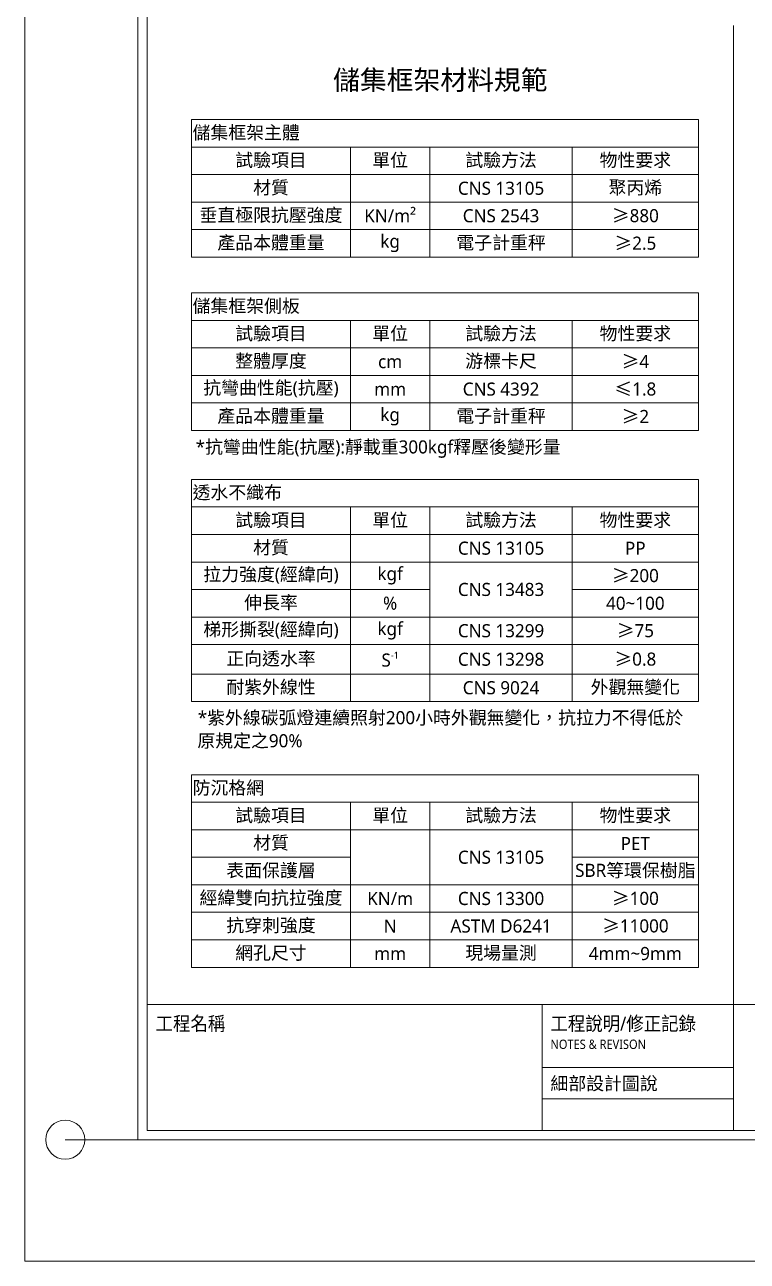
# Model space of a CAD drawing. Header units: millimetres. Extents: x 5208 to 9408, y 10 to 2980.
# Drawn here: x 5208 to 6311, y 10 to 1897 of the extents above; entities that cross this region are included whole.
import ezdxf
from ezdxf.enums import TextEntityAlignment as Align

# ---------------------------------------------------------------- set-up
doc = ezdxf.new("R2010")
doc.units = ezdxf.units.MM
doc.styles.get("Standard").update_dxf_attribs({"font": 'SimSun.ttf', "height": 25})
doc.styles.add('圖框文字', font='Microsoft JhengHei.ttf')
doc.styles.add('微軟正黑體-20', font='Microsoft JhengHei.ttf', dxfattribs={"height": 20})
doc.styles.add('微軟正黑體-30', font='Microsoft JhengHei.ttf', dxfattribs={"height": 30})

msp = doc.modelspace()

# ---------------------------------------------------------------- linework, layer by layer
at = {"lineweight": 5}
for p, q in [((5207.7, 10.1, 163.2), (5207.7, 2980.1, 163.2)), ((5394.7, 402.1, 163.2), (5394.7, 2781.3, 163.2)), ((5394.7, 2781.3, 163.2), (5394.7, 209.8, 163.2)), ((6289.5, 1896.3, 163.2), (6289.5, 402.1, 163.2)), ((5462.4, 1752.8), (6236.3, 1752.8)), ((5462.4, 1752.8), (5462.4, 1542.8)), ((6236.3, 1752.8), (6236.3, 1542.8)), ((5462.4, 1710.8), (6236.3, 1710.8)), ((5704.8, 1710.8), (5704.8, 1542.8)), ((5826.3, 1710.8), (5826.3, 1542.8)), ((6043.3, 1710.8), (6043.3, 1542.8)), ((5462.4, 1668.8), (6236.3, 1668.8)), ((5462.4, 1626.8), (6236.3, 1626.8)), ((5462.4, 1584.8), (6236.3, 1584.8)), ((5462.4, 1542.8), (6236.3, 1542.8)), ((5462.4, 1488.2), (6236.3, 1488.2)), ((5462.4, 1488.2), (5462.4, 1278.2)), ((6236.3, 1488.2), (6236.3, 1278.2)), ((5462.4, 1446.2), (6236.3, 1446.2)), ((5704.8, 1446.2), (5704.8, 1278.2)), ((5826.3, 1446.2), (5826.3, 1278.2)), ((6043.3, 1446.2), (6043.3, 1278.2)), ((5462.4, 1404.2), (6236.3, 1404.2)), ((5462.4, 1362.2), (6236.3, 1362.2)), ((5462.4, 1320.2), (6236.3, 1320.2)), ((5462.4, 1278.2), (6236.3, 1278.2)), ((5462.4, 1203.4), (6236.3, 1203.4)), ((5462.4, 1203.4), (5462.4, 864.4)), ((6236.3, 1203.4), (6236.3, 864.4)), ((5462.4, 1161.4), (6236.3, 1161.4)), ((5704.8, 1161.4), (5704.8, 864.4)), ((5826.3, 1161.4), (5826.3, 864.4)), ((6043.3, 1161.4), (6043.3, 864.4)), ((5462.4, 1119.4), (6236.3, 1119.4)), ((5462.4, 1077.4), (6236.3, 1077.4)), ((5462.4, 1035.4), (5826.3, 1035.4)), ((6043.3, 1035.4), (6236.3, 1035.4)), ((5462.4, 993.4), (6236.3, 993.4)), ((5462.4, 951.4), (6236.3, 951.4)), ((5462.4, 906.4), (6236.3, 906.4)), ((5462.4, 864.4), (6236.3, 864.4)), ((5462.4, 752.7), (6236.3, 752.7)), ((5462.4, 752.7), (5462.4, 458.7)), ((6236.3, 752.7), (6236.3, 458.7)), ((5462.4, 710.7), (6236.3, 710.7)), ((5704.8, 710.7), (5704.8, 458.7)), ((5826.3, 710.7), (5826.3, 458.7)), ((6043.3, 710.7), (6043.3, 458.7)), ((5462.4, 668.7), (6236.3, 668.7)), ((5462.4, 626.7), (5704.8, 626.7)), ((6043.3, 626.7), (6236.3, 626.7)), ((5462.4, 584.7), (6236.3, 584.7)), ((5462.4, 542.7), (6236.3, 542.7)), ((5462.4, 500.7), (6236.3, 500.7)), ((5462.4, 458.7), (6236.3, 458.7)), ((9220.6, 402.1, 163.2), (5394.7, 402.1, 163.2)), ((9220.6, 402.1, 163.2), (5394.7, 402.1, 163.2)), ((5997.6, 402.1, 163.2), (5997.6, 209.8, 163.2)), ((6289.5, 402.1, 163.2), (6289.5, 209.8, 163.2)), ((5997.6, 305.9, 163.2), (6289.5, 305.9, 163.2)), ((5997.6, 257.9, 163.2), (6289.5, 257.9, 163.2)), ((5394.7, 209.8, 163.2), (9220.6, 209.8, 163.2)), ((5269.5, 195.6, 163.2), (5380.5, 195.6, 163.2)), ((9407.7, 10.1, 163.2), (5207.7, 10.1, 163.2))]:
    msp.add_line(p, q, dxfattribs=at)
at = {"color": 4, "lineweight": 5}
for p, q in [((5380.5, 2795.5, 163.2), (5380.5, 195.6, 163.2)), ((5380.5, 195.6, 163.2), (9234.8, 195.6, 163.2))]:
    msp.add_line(p, q, dxfattribs=at)
at = {"lineweight": 5}
msp.add_circle((5269.5, 195.6, 163.2), 29.8, dxfattribs=at)

# ---------------------------------------------------------------- texts
for s, height, style, p in [('儲集框架材料規範', 30, '微軟正黑體-30', (5678.4, 1798.1)), ('*抗彎曲性能(抗壓):靜載重300kgf釋壓後變形量', 20, '微軟正黑體-20', (5468.6, 1243.1)), ('*紫外線碳弧燈連續照射200小時外觀無變化，抗拉力不得低於', 20, '微軟正黑體-20', (5471.8, 829.8)), ('原規定之90%%%', 20, '微軟正黑體-20', (5471.2, 794.6))]:
    msp.add_text(s, height=height, dxfattribs=dict(at, style=style)).set_placement(p)
at = {"color": 3, "lineweight": 5, "style": '圖框文字', "width": 0.91}
for s, p in [('工程名稱', (5407.4, 372.9, 163.2)), ('工程說明/修正記錄', (6010.2, 372.9, 163.2))]:
    msp.add_text(s, height=21.43, dxfattribs=at).set_placement(p, align=Align.MIDDLE_LEFT)
at = {"lineweight": 5, "style": '圖框文字', "width": 0.91}
msp.add_text('NOTES & REVISON', height=14.212, dxfattribs=at).set_placement((6010.2, 341.3, 163.2), align=Align.MIDDLE_LEFT)
at = {"color": 3, "lineweight": 5, "style": '圖框文字'}
msp.add_text('細部設計圖說', height=20, dxfattribs=at).set_placement((6010.2, 281.5, 163.2), align=Align.MIDDLE_LEFT)
at = {"lineweight": 5, "char_height": 20, "style": '微軟正黑體-20'}
for s, insert, width, attachment_point in [('{\\fMicrosoft JhengHei|b0|i0|c136|p34;\\C256;儲集框架主體}', (5463.9, 1731.8), 770.955, 4), ('{\\C256;試驗項目}', (5583.6, 1689.8), 239.424, 5), ('單位', (5765.5, 1689.8), 118.521, 5), ('試驗方法', (5934.8, 1689.8), 213.977, 5), ('物性要求', (6139.8, 1689.8), 190.033, 5), ('{\\fMicrosoft JhengHei|b0|i0|c136|p34;\\C256;材質}', (5583.6, 1647.8), 239.424, 5), ('聚丙烯', (6139.8, 1647.8), 190.033, 5), ('CNS 13105', (5934.8, 1647.8), 213.977, 5), ('{\\fMicrosoft JhengHei|b0|i0|c136|p34;\\C256;垂直極限抗壓強度}', (5583.6, 1605.8), 239.424, 5), ('CNS 2543', (5934.8, 1605.8), 213.977, 5), ('{\\fSimSun|b0|i0|c134|p2;≥}880', (6139.8, 1605.8), 190.033, 5), ('{\\fMicrosoft JhengHei|b0|i0|c136|p34;\\C256;產品本體重量}', (5583.6, 1563.8), 239.424, 5), ('kg', (5765.5, 1563.8), 118.521, 5), ('電子計重秤', (5934.8, 1563.8), 213.977, 5), ('{\\fSimSun|b0|i0|c134|p2;\\C256;≥\\fMicrosoft JhengHei|b0|i0|c136|p34;2.5}', (6139.8, 1563.8), 190.033, 5), ('{\\C256;儲集框架側板}', (5463.9, 1467.2), 770.955, 4), ('{\\C256;試驗項目}', (5583.6, 1425.2), 239.424, 5), ('單位', (5765.5, 1425.2), 118.521, 5), ('試驗方法', (5934.8, 1425.2), 213.977, 5), ('物性要求', (6139.8, 1425.2), 190.033, 5), ('{\\C256;整體厚度}', (5583.6, 1383.2), 239.424, 5), ('游標卡尺', (5934.8, 1383.2), 213.977, 5), ('cm', (5765.5, 1383.2), 118.521, 5), ('{\\fSimSun|b0|i0|c134|p2;\\C256;≥\\fMicrosoft JhengHei|b0|i0|c136|p34;4}', (6139.8, 1383.2), 190.033, 5), ('{\\C256;抗彎曲性能(抗壓)}', (5583.6, 1341.2), 239.424, 5), ('CNS 4392', (5934.8, 1341.2), 213.977, 5), ('{\\fSimSun|b0|i0|c134|p2;\\C256;≤\\fMicrosoft JhengHei|b0|i0|c136|p34;1.8}', (6139.8, 1341.2), 190.033, 5), ('{\\fMicrosoft JhengHei|b0|i0|c136|p34;\\C256;產品本體重量}', (5583.6, 1299.2), 239.424, 5), ('kg', (5765.5, 1299.2), 118.521, 5), ('電子計重秤', (5934.8, 1299.2), 213.977, 5), ('{\\fSimSun|b0|i0|c134|p2;\\C256;≥\\fMicrosoft JhengHei|b0|i0|c136|p34;2}', (6139.8, 1299.2), 190.033, 5), ('{\\C256;透水不織布}', (5463.9, 1182.4), 770.955, 4), ('{\\C256;試驗項目}', (5583.6, 1140.4), 239.424, 5), ('單位', (5765.5, 1140.4), 118.521, 5), ('試驗方法', (5934.8, 1140.4), 213.977, 5), ('物性要求', (6139.8, 1140.4), 190.033, 5), ('材質', (5583.6, 1098.4), 239.424, 5), ('CNS 13105', (5934.8, 1098.4), 213.977, 5), ('PP', (6139.8, 1098.4), 190.033, 5), ('{\\C256;拉力強度(經緯向)}', (5583.6, 1056.4), 239.424, 5), ('kgf', (5765.5, 1056.4), 118.521, 5), ('{\\fSimSun|b0|i0|c134|p2;\\C256;≥\\fMicrosoft JhengHei|b0|i0|c136|p34;200}', (6139.8, 1056.4), 190.033, 5), ('CNS 13483', (5934.8, 1035.4), 213.977, 5), ('{\\C256;伸長率}', (5583.6, 1014.4), 239.424, 5), ('{\\C256;40~100}', (6139.8, 1014.4), 190.033, 5), ('{\\C256;梯形撕裂(經緯向)}', (5583.6, 972.4), 239.424, 5), ('kgf', (5765.5, 972.4), 118.521, 5), ('CNS 13299', (5934.8, 972.4), 213.977, 5), ('{\\fSimSun|b0|i0|c134|p2;\\C256;≥\\fMicrosoft JhengHei|b0|i0|c136|p34;75}', (6139.8, 972.4), 190.033, 5), ('{\\C256;正向透水率}', (5583.6, 928.9), 239.424, 5), ('\\A1;{\\C256;S\\H0.525x;\\S-1^ ;}', (5765.5, 928.9), 118.521, 5), ('CNS 13298', (5934.8, 928.9), 213.977, 5), ('{\\C256;耐紫外線性}', (5583.6, 885.4), 239.424, 5), ('CNS 9024', (5934.8, 885.4), 213.977, 5), ('{\\C256;外觀無變化}', (6139.8, 885.4), 190.033, 5), ('{\\C256;防沉格網}', (5463.9, 731.7), 770.955, 4), ('{\\C256;試驗項目}', (5583.6, 689.7), 239.424, 5), ('單位', (5765.5, 689.7), 118.521, 5), ('試驗方法', (5934.8, 689.7), 213.977, 5), ('物性要求', (6139.8, 689.7), 190.033, 5), ('{\\C256;材質}', (5583.6, 647.7), 239.424, 5), ('{\\C256;PET}', (6139.8, 647.7), 190.033, 5), ('CNS 13105', (5934.8, 626.7), 213.977, 5), ('{\\C256;表面保護層}', (5583.6, 605.7), 239.424, 5), ('{\\C256;SBR等環保樹脂}', (6139.8, 605.7), 190.033, 5), ('{\\C256;經緯雙向抗拉強度}', (5583.6, 563.7), 239.424, 5), ('{\\C256;KN/m}', (5765.5, 563.7), 118.521, 5), ('CNS 13300', (5934.8, 563.7), 213.977, 5), ('{\\fSimSun|b0|i0|c134|p2;\\C256;≥\\fMicrosoft JhengHei|b0|i0|c136|p34;100}', (6139.8, 563.7), 190.033, 5), ('抗穿刺強度', (5583.6, 521.7), 239.424, 5), ('N', (5765.5, 521.7), 118.521, 5), ('{\\fSimSun|b0|i0|c134|p2;\\C256;≥\\fMicrosoft JhengHei|b0|i0|c136|p34;11000}', (6139.8, 521.7), 190.033, 5), ('網孔尺寸', (5583.6, 479.7), 239.424, 5), ('{\\C256;現場量測}', (5934.8, 479.7), 213.977, 5), ('{\\C256;mm}', (5765.5, 479.7), 118.521, 5), ('{\\C256;4mm~9mm}', (6139.8, 479.7), 190.033, 5)]:
    msp.add_mtext(s, dxfattribs=dict(at, insert=insert, width=width, attachment_point=attachment_point))
at = {"lineweight": 5, "char_height": 20, "attachment_point": 5}
for s, insert, width in [('{\\fMicrosoft JhengHei|b0|i0|c136|p34;\\C256;KN/m²}', (5765.5, 1605.8), 118.521), ('{\\fMicrosoft JhengHei|b0|i0|c136|p34;\\C256;mm}', (5765.5, 1341.2), 118.521), ('{\\fMicrosoft JhengHei|b0|i0|c136|p34;\\C256;%}', (5765.5, 1014.4), 118.521), ('{\\fSimSun|b0|i0|c134|p2;\\C256;≥\\fMicrosoft JhengHei|b0|i0|c136|p34;0.8}', (6139.8, 928.9), 190.033), ('{\\fMicrosoft JhengHei|b0|i0|c136|p34;\\C256;ASTM D6241}', (5934.8, 521.7), 213.977)]:
    msp.add_mtext(s, dxfattribs=dict(at, insert=insert, width=width))

doc.saveas('drawing.dxf')
